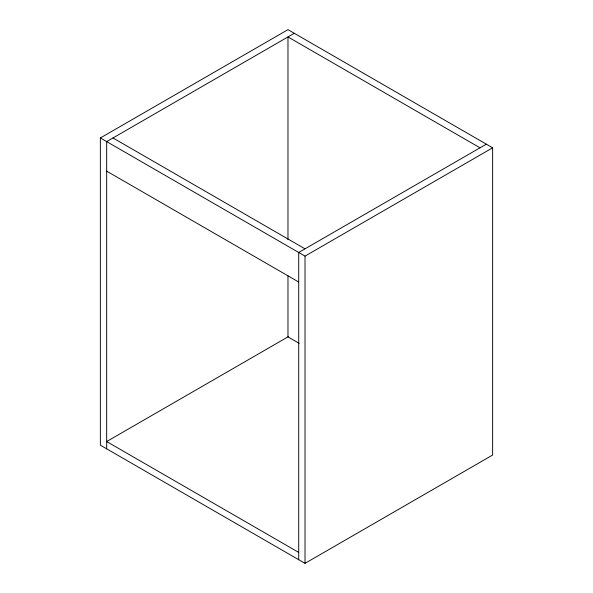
<?xml version="1.0" encoding="UTF-8"?>
<svg xmlns="http://www.w3.org/2000/svg" width="593" height="593" viewBox="0 0 593 593"><rect width="100%" height="100%" fill="white"/><g stroke="black" fill="none" stroke-linecap="round" stroke-linejoin="round"><path stroke-width="0.89" d="M100.365 137.961L287.976 29.65L492.635 147.813L492.635 455.039L305.024 563.35L100.365 445.187L100.365 137.961L305.024 256.124L492.635 147.813M294.284 33.297L106.673 141.608L106.673 448.834M486.327 144.166L298.716 252.485L298.716 559.703M288.672 336.468L106.673 441.548L298.716 552.417M480.011 147.813L287.976 36.936L287.976 239.668M112.989 137.961L305.024 248.838M106.673 171.147L298.716 282.023M299.176 343.34L287.976 336.876L287.976 275.775M305.024 256.124L305.024 563.35"/></g></svg>
